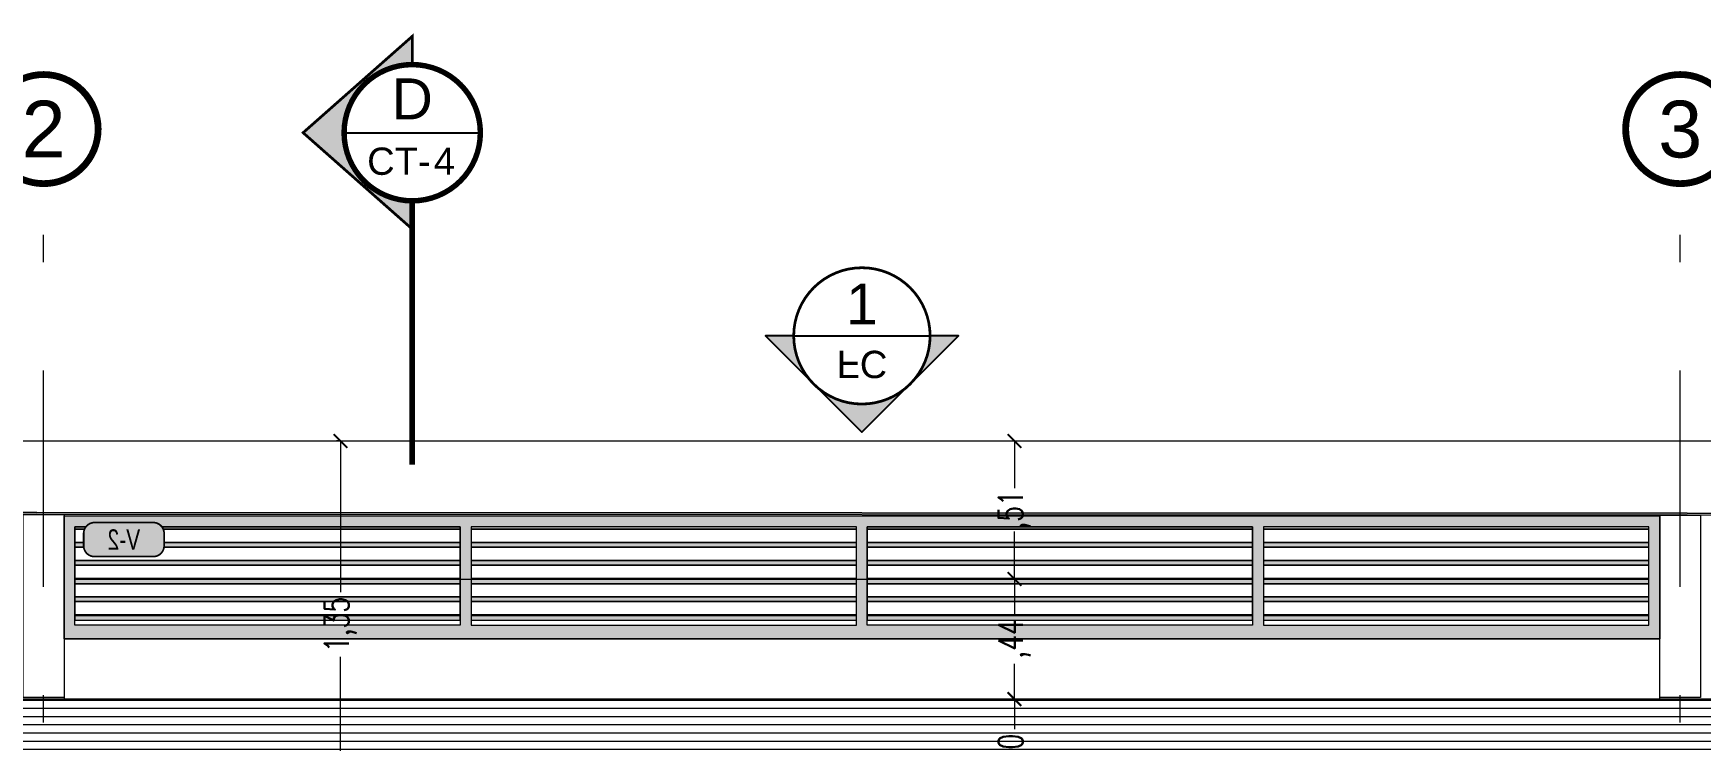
# Model space of a CAD drawing. Header units: millimetres. Extents: x 216 to 2687, y 57 to 1099.
# Drawn here: x 226.54 to 232.65, y 61.88 to 64.48 of the extents above; entities that cross this region are included whole.
import ezdxf
from ezdxf.enums import TextEntityAlignment as Align

# ---------------------------------------------------------------- set-up
doc = ezdxf.new("R2010")
doc.units = ezdxf.units.MM
doc.header["$LTSCALE"] = 0.5
doc.set_wipeout_variables(frame=1)
doc.header["$PDMODE"] = 35
doc.linetypes.add('CENTER', pattern=[50.8, 31.75, -6.35, 6.35, -6.35])
doc.linetypes.add('DASHDOT2', pattern=[12.7, 6.35, -3.175, 0, -3.175])
for name, color, linetype, lineweight in [('A-COTAS', 7, 'Continuous', 9), ('A-EJES', 7, 'DASHDOT2', 9), ('A-PLAN-2', 5, 'Continuous', 18), ('A-PLAN-3', 146, 'Continuous', 5), ('A-PLAN-ACHU1', 105, 'Continuous', 9), ('A-PLAN-ACHU3', 250, 'Continuous', 0), ('A-TEXT-EJES', 85, 'CENTER', 9), ('A-TEXT-VENT', 2, 'Continuous', 9), ('A-VENT', 1, 'Continuous', 15), ('A-WIPEOUT', 255, 'Continuous', 0)]:
    doc.layers.add(name, color=color, linetype=linetype, lineweight=lineweight)
doc.layers.add('A-TEXT-SIMB', color=195, linetype='Continuous')
doc.styles.add('Cotas', font='romans.shx', dxfattribs={"width": 0.75})
doc.styles.add('ING_50', font='swisscl.ttf', dxfattribs={"height": 0.08})
doc.styles.add('ROTULO', font='swissl.ttf')
doc.styles.add('swis Lt BT', font='swissl.ttf')
doc.dimstyles.new("1-25'", dxfattribs={"dimtxt": 0.075, "dimasz": 0.05, "dimexe": 0.015, "dimexo": 0, "dimgap": 0.02, "dimtad": 0, "dimzin": 4, "dimtxsty": 'Cotas', "dimblk": 'ARCHTICK', "dimcen": 0.09, "dimclrd": 142, "dimclre": 2, "dimclrt": 2, "dimadec": 0, "dimazin": 0, "dimtfac": 1, "dimtmove": 0, "dimatfit": 3, "dimfxl": 0.1, "dimlwd": 13, "dimlwe": 9, "dimarcsym": 2})

# ---------------------------------------------------------------- blocks, each defined once
blk = doc.blocks.new('INDICADOR EJES')
at = {"layer": 'A-TEXT-EJES', "const_width": 0.0005}
blk.add_lwpolyline([(0.004, 0.004, 1), (-0.004, 0.004, 1)], format="xyb", close=True, dxfattribs=at)
at = {"layer": 'A-TEXT-EJES', "style": 'swis Lt BT'}
blk.add_attdef('1', text='', height=0.005, dxfattribs=at).set_placement((0, 0.004), align=Align.MIDDLE_CENTER)
blk = doc.blocks.new('_ArchTick')
at = {"color": 0, "linetype": 'ByBlock', "const_width": 0.15}
blk.add_lwpolyline([(-0.5, -0.5), (0.5, 0.5)], dxfattribs=at)
blk = doc.blocks.new('*D205')
at = {"layer": 'A-COTAS', "color": 2, "linetype": 'DASHDOT2', "lineweight": 9, "transparency": 16777216}
for p, q in [((227.6611, 62.9816), (227.6461, 62.9816)), ((226.7228, 61.6354), (227.6761, 61.6354))]:
    blk.add_line(p, q, dxfattribs=at)
at = {"layer": 'A-COTAS', "color": 142, "linetype": 'Continuous', "lineweight": 13, "transparency": 16777216}
for p, q in [((227.6611, 62.9816), (227.6611, 62.4266)), ((227.6611, 61.6354), (227.6611, 62.1905))]:
    blk.add_line(p, q, dxfattribs=at)
at = {"layer": 'DEFPOINTS', "color": 0, "transparency": 16777216}
for p in [(227.6611, 62.9816), (227.6611, 62.9816), (226.7228, 61.6354)]:
    blk.add_point(p, dxfattribs=at)
at = {"layer": 'A-COTAS', "color": 142, "lineweight": 13, "transparency": 16777216, "xscale": 0.05, "yscale": 0.05, "zscale": 0.05}
for p, rotation in [((227.6611, 62.9816), 90), ((227.6611, 61.6354), 270)]:
    blk.add_blockref('_ArchTick', p, dxfattribs=dict(at, rotation=rotation))
at = {"layer": 'A-COTAS', "color": 2, "transparency": 16777216, "insert": (227.6611, 62.3085), "char_height": 0.09, "attachment_point": 5, "rotation": 90, "style": 'Cotas'}
blk.add_mtext('1,35', dxfattribs=at)
blk = doc.blocks.new('*D209')
at = {"layer": 'A-COTAS', "color": 2, "linetype": 'DASHDOT2', "lineweight": 9, "transparency": 16777216}
for p, q in [((230.1321, 62.0354), (230.1171, 62.0354)), ((230.1321, 61.6354), (230.1171, 61.6354))]:
    blk.add_line(p, q, dxfattribs=at)
at = {"layer": 'A-COTAS', "color": 142, "linetype": 'Continuous', "lineweight": 13, "transparency": 16777216}
for p, q in [((230.1321, 62.0354), (230.1321, 61.9245)), ((230.1321, 61.6354), (230.1321, 61.7463))]:
    blk.add_line(p, q, dxfattribs=at)
at = {"layer": 'DEFPOINTS', "color": 0, "transparency": 16777216}
for p in [(230.1321, 62.0354), (230.1321, 62.0354), (230.1321, 61.6354)]:
    blk.add_point(p, dxfattribs=at)
at = {"layer": 'A-COTAS', "color": 142, "lineweight": 13, "transparency": 16777216, "xscale": 0.05, "yscale": 0.05, "zscale": 0.05}
for p, rotation in [((230.1321, 62.0354), 90), ((230.1321, 61.6354), 270)]:
    blk.add_blockref('_ArchTick', p, dxfattribs=dict(at, rotation=rotation))
at = {"layer": 'A-COTAS', "color": 2, "transparency": 16777216, "insert": (230.1321, 61.8354), "char_height": 0.09, "attachment_point": 5, "rotation": 90, "style": 'Cotas'}
blk.add_mtext(',40', dxfattribs=at)
blk = doc.blocks.new('*D210')
at = {"layer": 'A-COTAS', "color": 2, "linetype": 'DASHDOT2', "lineweight": 9, "transparency": 16777216}
for p, q in [((230.1321, 62.4754), (230.1171, 62.4754)), ((230.1321, 62.0354), (230.1171, 62.0354))]:
    blk.add_line(p, q, dxfattribs=at)
at = {"layer": 'A-COTAS', "color": 142, "linetype": 'Continuous', "lineweight": 13, "transparency": 16777216}
for p, q in [((230.1321, 62.4754), (230.1321, 62.3461)), ((230.1321, 62.0354), (230.1321, 62.1647))]:
    blk.add_line(p, q, dxfattribs=at)
at = {"layer": 'DEFPOINTS', "color": 0, "transparency": 16777216}
for p in [(230.1321, 62.4754), (230.1321, 62.4754), (230.1321, 62.0354)]:
    blk.add_point(p, dxfattribs=at)
at = {"layer": 'A-COTAS', "color": 142, "lineweight": 13, "transparency": 16777216, "xscale": 0.05, "yscale": 0.05, "zscale": 0.05}
for p, rotation in [((230.1321, 62.4754), 90), ((230.1321, 62.0354), 270)]:
    blk.add_blockref('_ArchTick', p, dxfattribs=dict(at, rotation=rotation))
at = {"layer": 'A-COTAS', "color": 2, "transparency": 16777216, "insert": (230.1321, 62.2554), "char_height": 0.09, "attachment_point": 5, "rotation": 90, "style": 'Cotas'}
blk.add_mtext(',44', dxfattribs=at)
blk = doc.blocks.new('*D211')
at = {"layer": 'A-COTAS', "color": 2, "linetype": 'DASHDOT2', "lineweight": 9, "transparency": 16777216}
for p, q in [((230.1321, 62.9817), (230.1471, 62.9817)), ((230.1321, 62.4754), (230.1471, 62.4754))]:
    blk.add_line(p, q, dxfattribs=at)
at = {"layer": 'A-COTAS', "color": 142, "linetype": 'Continuous', "lineweight": 13, "transparency": 16777216}
for p, q in [((230.1321, 62.9817), (230.1321, 62.808)), ((230.1321, 62.4754), (230.1321, 62.6491))]:
    blk.add_line(p, q, dxfattribs=at)
at = {"layer": 'DEFPOINTS', "color": 0, "transparency": 16777216}
for p in [(230.1321, 62.9817), (230.1321, 62.9817), (230.1321, 62.4754)]:
    blk.add_point(p, dxfattribs=at)
at = {"layer": 'A-COTAS', "color": 142, "lineweight": 13, "transparency": 16777216, "xscale": 0.05, "yscale": 0.05, "zscale": 0.05}
for p, rotation in [((230.1321, 62.9817), 90), ((230.1321, 62.4754), 270)]:
    blk.add_blockref('_ArchTick', p, dxfattribs=dict(at, rotation=rotation))
at = {"layer": 'A-COTAS', "color": 2, "transparency": 16777216, "insert": (230.1321, 62.7285), "char_height": 0.09, "attachment_point": 5, "rotation": 90, "style": 'Cotas'}
blk.add_mtext(',51', dxfattribs=at)
blk = doc.blocks.new('*D229')
at = {"layer": 'A-COTAS', "color": 2, "linetype": 'DASHDOT2', "lineweight": 9, "transparency": 16777216}
for p, q in [((220.4978, 62.4754), (239.833, 62.4754)), ((239.5228, 62.0354), (239.833, 62.0354))]:
    blk.add_line(p, q, dxfattribs=at)
at = {"layer": 'A-COTAS', "color": 142, "linetype": 'Continuous', "lineweight": 13, "transparency": 16777216}
for p, q in [((239.818, 62.4754), (239.818, 62.3461)), ((239.818, 62.0354), (239.818, 62.1647))]:
    blk.add_line(p, q, dxfattribs=at)
at = {"layer": 'DEFPOINTS', "color": 0, "transparency": 16777216}
for p in [(220.4978, 62.4754), (239.818, 62.4754), (239.5228, 62.0354)]:
    blk.add_point(p, dxfattribs=at)
at = {"layer": 'A-COTAS', "color": 142, "lineweight": 13, "transparency": 16777216, "xscale": 0.05, "yscale": 0.05, "zscale": 0.05}
for p, rotation in [((239.818, 62.4754), 90), ((239.818, 62.0354), 270)]:
    blk.add_blockref('_ArchTick', p, dxfattribs=dict(at, rotation=rotation))
at = {"layer": 'A-COTAS', "color": 2, "transparency": 16777216, "insert": (239.818, 62.2554), "char_height": 0.09, "attachment_point": 5, "rotation": 90, "style": 'Cotas'}
blk.add_mtext(',44', dxfattribs=at)
blk = doc.blocks.new('*U25')
at = {"layer": 'A-TEXT-SIMB'}
h = blk.add_hatch(color=256, dxfattribs=at)
edge = h.paths.add_edge_path()
edge.add_line((0, -0.2498), (0, -0.3533))
edge.add_line((0, -0.3533), (-0.4, 0))
edge.add_line((-0.4, 0), (0, 0.3533))
edge.add_line((0, 0.3533), (0, 0.2498))
edge.add_arc((0, 0), 0.2498, 90, 270)
blk.add_line((-0.2498, 0), (0.2498, 0), dxfattribs=at)
for points, const_width in [([(0, -0.2498), (0, -0.3533), (-0.4, 0), (0, 0.3533), (0, 0.2498, 1)], 0.01), ([(0.2498, 0, -1), (-0.2498, 0, -1)], 0.02)]:
    blk.add_lwpolyline(points, format="xyb", close=True, dxfattribs=dict(at, const_width=const_width))
at = {"layer": 'A-TEXT-SIMB', "const_width": 0.02}
blk.add_lwpolyline([(0, -1.2174), (0, -0.2498)], dxfattribs=at)
at = {"layer": 'A-TEXT-SIMB', "color": 0, "style": 'ROTULO'}
blk.add_text('CT-', height=0.1, dxfattribs=at).set_placement((-0.0488, -0.1044), align=Align.MIDDLE_CENTER)
at = {"layer": 'A-TEXT-SIMB', "color": 0, "style": 'ROTULO', "flags": 8}
for tag, height, p in [('A', 0.15, (0, 0.1241)), ('1', 0.1, (0.1179, -0.1044))]:
    blk.add_attdef(tag, text='', height=height, dxfattribs=at).set_placement(p, align=Align.MIDDLE_CENTER)
blk = doc.blocks.new('*U18')
at = {"layer": 'A-TEXT-SIMB'}
h = blk.add_hatch(color=256, dxfattribs=at)
edge = h.paths.add_edge_path()
edge.add_line((-0.25, 0), (-0.3536, 0))
edge.add_line((-0.3536, 0), (0, 0.3536))
edge.add_line((0, 0.3536), (0.3536, 0))
edge.add_line((0.3536, 0), (0.25, 0))
edge.add_arc((0, 0), 0.25, 360, 540)
for q in [(-0.3536, 0), (0.25, 0)]:
    blk.add_line((-0.25, 0), q, dxfattribs=at)
blk.add_lwpolyline([(-0.25, 0), (-0.3536, 0), (0, 0.3536), (0.3536, 0), (0.25, 0, 1)], format="xyb", close=True, dxfattribs=at)
at = {"layer": 'A-TEXT-SIMB', "const_width": 0.01}
blk.add_lwpolyline([(0.25, 0, -0.999498), (-0.25, 0, -0.999498)], format="xyb", close=True, dxfattribs=at)
at = {"layer": 'A-TEXT-SIMB', "color": 0, "style": 'ROTULO'}
blk.add_text('FC', height=0.1, dxfattribs=at).set_placement((0.0001, 0.1046), align=Align.MIDDLE_CENTER)
at = {"layer": 'A-TEXT-SIMB', "color": 0, "style": 'ROTULO', "flags": 8}
blk.add_attdef('1', text='', height=0.15, dxfattribs=at).set_placement((0, -0.1157), align=Align.MIDDLE_CENTER)

msp = doc.modelspace()

# ---------------------------------------------------------------- hatches: boundary and pattern name
at = {"layer": 'A-PLAN-ACHU1', "transparency": 33554687}
h = msp.add_hatch(color=256, dxfattribs=at)
h.dxf.hatch_style = 1
h.set_gradient(color1=(91, 91, 91), color2=(214, 214, 214), rotation=90, tint=1, name='CYLINDER')
h.paths.add_polyline_path([(228.1003, 62.6672), (226.6878, 62.6672), (226.6878, 62.6576), (228.1003, 62.6576)])
h = msp.add_hatch(color=256, dxfattribs=at)
h.dxf.hatch_style = 1
h.set_gradient(color1=(91, 91, 91), color2=(214, 214, 214), rotation=90, tint=1, name='CYLINDER')
h.paths.add_polyline_path([(229.5527, 62.6672), (228.1403, 62.6672), (228.1403, 62.6576), (229.5527, 62.6576)])
h = msp.add_hatch(color=256, dxfattribs=at)
h.dxf.hatch_style = 1
h.set_gradient(color1=(91, 91, 91), color2=(214, 214, 214), rotation=90, tint=1, name='CYLINDER')
h.paths.add_polyline_path([(231.0052, 62.6672), (229.5927, 62.6672), (229.5927, 62.6576), (231.0052, 62.6576)])
h = msp.add_hatch(color=256, dxfattribs=at)
h.dxf.hatch_style = 1
h.set_gradient(color1=(91, 91, 91), color2=(214, 214, 214), rotation=90, tint=1, name='CYLINDER')
h.paths.add_polyline_path([(232.4577, 62.6672), (231.0452, 62.6672), (231.0452, 62.6576), (232.4577, 62.6576)])
h = msp.add_hatch(color=256, dxfattribs=at)
h.dxf.hatch_style = 1
h.set_gradient(color1=(91, 91, 91), color2=(214, 214, 214), rotation=90, tint=1, name='CYLINDER')
h.paths.add_polyline_path([(228.1003, 62.6088), (226.6878, 62.6088), (226.6878, 62.5916), (228.1003, 62.5916)])
h = msp.add_hatch(color=256, dxfattribs=at)
h.dxf.hatch_style = 1
h.set_gradient(color1=(91, 91, 91), color2=(214, 214, 214), rotation=90, tint=1, name='CYLINDER')
h.paths.add_polyline_path([(229.5527, 62.6088), (228.1403, 62.6088), (228.1403, 62.5916), (229.5527, 62.5916)])
h = msp.add_hatch(color=256, dxfattribs=at)
h.dxf.hatch_style = 1
h.set_gradient(color1=(91, 91, 91), color2=(214, 214, 214), rotation=90, tint=1, name='CYLINDER')
h.paths.add_polyline_path([(231.0052, 62.6088), (229.5927, 62.6088), (229.5927, 62.5916), (231.0052, 62.5916)])
h = msp.add_hatch(color=256, dxfattribs=at)
h.dxf.hatch_style = 1
h.set_gradient(color1=(91, 91, 91), color2=(214, 214, 214), rotation=90, tint=1, name='CYLINDER')
h.paths.add_polyline_path([(232.4577, 62.6088), (231.0452, 62.6088), (231.0452, 62.5916), (232.4577, 62.5916)])
h = msp.add_hatch(color=256, dxfattribs=at)
h.dxf.hatch_style = 1
h.set_gradient(color1=(91, 91, 91), color2=(214, 214, 214), rotation=90, tint=1, name='CYLINDER')
h.paths.add_polyline_path([(228.1003, 62.5429), (226.6878, 62.5429), (226.6878, 62.5257), (228.1003, 62.5257)])
h = msp.add_hatch(color=256, dxfattribs=at)
h.dxf.hatch_style = 1
h.set_gradient(color1=(91, 91, 91), color2=(214, 214, 214), rotation=90, tint=1, name='CYLINDER')
h.paths.add_polyline_path([(229.5527, 62.5429), (228.1403, 62.5429), (228.1403, 62.5257), (229.5527, 62.5257)])
h = msp.add_hatch(color=256, dxfattribs=at)
h.dxf.hatch_style = 1
h.set_gradient(color1=(91, 91, 91), color2=(214, 214, 214), rotation=90, tint=1, name='CYLINDER')
h.paths.add_polyline_path([(231.0052, 62.5429), (229.5927, 62.5429), (229.5927, 62.5257), (231.0052, 62.5257)])
h = msp.add_hatch(color=256, dxfattribs=at)
h.dxf.hatch_style = 1
h.set_gradient(color1=(91, 91, 91), color2=(214, 214, 214), rotation=90, tint=1, name='CYLINDER')
h.paths.add_polyline_path([(232.4577, 62.5429), (231.0452, 62.5429), (231.0452, 62.5257), (232.4577, 62.5257)])
h = msp.add_hatch(color=256, dxfattribs=at)
h.dxf.hatch_style = 1
h.set_gradient(color1=(91, 91, 91), color2=(214, 214, 214), rotation=90, tint=1, name='CYLINDER')
h.paths.add_polyline_path([(228.1003, 62.477), (226.6878, 62.477), (226.6878, 62.4754), (228.1003, 62.4754)])
h = msp.add_hatch(color=256, dxfattribs=at)
h.dxf.hatch_style = 1
h.set_gradient(color1=(91, 91, 91), color2=(214, 214, 214), rotation=90, tint=1, name='CYLINDER')
h.paths.add_polyline_path([(228.1003, 62.4754), (226.6878, 62.4754), (226.6878, 62.4583), (228.1003, 62.4583)])
h = msp.add_hatch(color=256, dxfattribs=at)
h.dxf.hatch_style = 1
h.set_gradient(color1=(91, 91, 91), color2=(214, 214, 214), rotation=90, tint=1, name='CYLINDER')
h.paths.add_polyline_path([(229.5527, 62.477), (228.1403, 62.477), (228.1403, 62.4754), (229.5527, 62.4754)])
h = msp.add_hatch(color=256, dxfattribs=at)
h.dxf.hatch_style = 1
h.set_gradient(color1=(91, 91, 91), color2=(214, 214, 214), rotation=90, tint=1, name='CYLINDER')
h.paths.add_polyline_path([(229.5527, 62.4754), (228.1403, 62.4754), (228.1403, 62.4583), (229.5527, 62.4583)])
h = msp.add_hatch(color=256, dxfattribs=at)
h.dxf.hatch_style = 1
h.set_gradient(color1=(91, 91, 91), color2=(214, 214, 214), rotation=90, tint=1, name='CYLINDER')
h.paths.add_polyline_path([(231.0052, 62.477), (229.5927, 62.477), (229.5927, 62.4754), (231.0052, 62.4754)])
h = msp.add_hatch(color=256, dxfattribs=at)
h.dxf.hatch_style = 1
h.set_gradient(color1=(91, 91, 91), color2=(214, 214, 214), rotation=90, tint=1, name='CYLINDER')
h.paths.add_polyline_path([(231.0052, 62.4754), (229.5927, 62.4754), (229.5927, 62.4583), (231.0052, 62.4583)])
h = msp.add_hatch(color=256, dxfattribs=at)
h.dxf.hatch_style = 1
h.set_gradient(color1=(91, 91, 91), color2=(214, 214, 214), rotation=90, tint=1, name='CYLINDER')
h.paths.add_polyline_path([(232.4577, 62.477), (231.0452, 62.477), (231.0452, 62.4754), (232.4577, 62.4754)])
h = msp.add_hatch(color=256, dxfattribs=at)
h.dxf.hatch_style = 1
h.set_gradient(color1=(91, 91, 91), color2=(214, 214, 214), rotation=90, tint=1, name='CYLINDER')
h.paths.add_polyline_path([(232.4577, 62.4754), (231.0452, 62.4754), (231.0452, 62.4583), (232.4577, 62.4583)])
h = msp.add_hatch(color=256, dxfattribs=at)
h.dxf.hatch_style = 1
h.set_gradient(color1=(91, 91, 91), color2=(214, 214, 214), rotation=90, tint=1, name='CYLINDER')
h.paths.add_polyline_path([(228.1003, 62.4095), (226.6878, 62.4095), (226.6878, 62.3924), (228.1003, 62.3924)])
h = msp.add_hatch(color=256, dxfattribs=at)
h.dxf.hatch_style = 1
h.set_gradient(color1=(91, 91, 91), color2=(214, 214, 214), rotation=90, tint=1, name='CYLINDER')
h.paths.add_polyline_path([(229.5527, 62.4095), (228.1403, 62.4095), (228.1403, 62.3924), (229.5527, 62.3924)])
h = msp.add_hatch(color=256, dxfattribs=at)
h.dxf.hatch_style = 1
h.set_gradient(color1=(91, 91, 91), color2=(214, 214, 214), rotation=90, tint=1, name='CYLINDER')
h.paths.add_polyline_path([(231.0052, 62.4095), (229.5927, 62.4095), (229.5927, 62.3924), (231.0052, 62.3924)])
h = msp.add_hatch(color=256, dxfattribs=at)
h.dxf.hatch_style = 1
h.set_gradient(color1=(91, 91, 91), color2=(214, 214, 214), rotation=90, tint=1, name='CYLINDER')
h.paths.add_polyline_path([(232.4577, 62.4095), (231.0452, 62.4095), (231.0452, 62.3924), (232.4577, 62.3924)])
h = msp.add_hatch(color=256, dxfattribs=at)
h.dxf.hatch_style = 1
h.set_gradient(color1=(91, 91, 91), color2=(214, 214, 214), rotation=90, tint=1, name='CYLINDER')
h.paths.add_polyline_path([(228.1003, 62.3436), (226.6878, 62.3436), (226.6878, 62.3421), (228.1003, 62.3421)])
h = msp.add_hatch(color=256, dxfattribs=at)
h.dxf.hatch_style = 1
h.set_gradient(color1=(91, 91, 91), color2=(214, 214, 214), rotation=90, tint=1, name='CYLINDER')
h.paths.add_polyline_path([(228.1003, 62.3421), (226.6878, 62.3421), (226.6878, 62.325), (228.1003, 62.325)])
h = msp.add_hatch(color=256, dxfattribs=at)
h.dxf.hatch_style = 1
h.set_gradient(color1=(91, 91, 91), color2=(214, 214, 214), rotation=90, tint=1, name='CYLINDER')
h.paths.add_polyline_path([(229.5527, 62.3436), (228.1403, 62.3436), (228.1403, 62.3421), (229.5527, 62.3421)])
h = msp.add_hatch(color=256, dxfattribs=at)
h.dxf.hatch_style = 1
h.set_gradient(color1=(91, 91, 91), color2=(214, 214, 214), rotation=90, tint=1, name='CYLINDER')
h.paths.add_polyline_path([(229.5527, 62.3421), (228.1403, 62.3421), (228.1403, 62.325), (229.5527, 62.325)])
h = msp.add_hatch(color=256, dxfattribs=at)
h.dxf.hatch_style = 1
h.set_gradient(color1=(91, 91, 91), color2=(214, 214, 214), rotation=90, tint=1, name='CYLINDER')
h.paths.add_polyline_path([(231.0052, 62.3436), (229.5927, 62.3436), (229.5927, 62.3421), (231.0052, 62.3421)])
h = msp.add_hatch(color=256, dxfattribs=at)
h.dxf.hatch_style = 1
h.set_gradient(color1=(91, 91, 91), color2=(214, 214, 214), rotation=90, tint=1, name='CYLINDER')
h.paths.add_polyline_path([(231.0052, 62.3421), (229.5927, 62.3421), (229.5927, 62.325), (231.0052, 62.325)])
h = msp.add_hatch(color=256, dxfattribs=at)
h.dxf.hatch_style = 1
h.set_gradient(color1=(91, 91, 91), color2=(214, 214, 214), rotation=90, tint=1, name='CYLINDER')
h.paths.add_polyline_path([(232.4577, 62.3436), (231.0452, 62.3436), (231.0452, 62.3421), (232.4577, 62.3421)])
h = msp.add_hatch(color=256, dxfattribs=at)
h.dxf.hatch_style = 1
h.set_gradient(color1=(91, 91, 91), color2=(214, 214, 214), rotation=90, tint=1, name='CYLINDER')
h.paths.add_polyline_path([(232.4577, 62.3421), (231.0452, 62.3421), (231.0452, 62.325), (232.4577, 62.325)])
at = {"layer": 'A-PLAN-ACHU3'}
h = msp.add_hatch(dxfattribs=at)
h.set_pattern_fill('_USER', color=256, scale=0.03, pattern_type=0)
h.set_pattern_definition([(0, (-2414.348867, -998.31859), (0, 0.03), [])])
h.paths.add_polyline_path([(219.6228, 61.6354), (239.5228, 61.6354), (239.5228, 62.0354), (219.6228, 62.0354)])

# ---------------------------------------------------------------- linework, layer by layer
at = {"layer": 'A-PLAN-2'}
msp.add_lwpolyline([(219.6228, 61.6354), (239.5228, 61.6354), (239.5228, 62.0354), (219.6228, 62.0354)], close=True, dxfattribs=at)
at = {"layer": 'A-PLAN-3'}
msp.add_lwpolyline([(232.4978, 62.0354), (232.4977, 62.2554), (226.6477, 62.2554), (226.6478, 62.0354)], close=True, dxfattribs=at)
at = {"layer": 'A-PLAN-ACHU1'}
for points in [[(228.1003, 62.6672), (226.6878, 62.6672), (226.6878, 62.6576), (228.1003, 62.6576)], [(228.1003, 62.6576), (226.6878, 62.6576), (226.6878, 62.6088), (228.1003, 62.6088)], [(229.5527, 62.6672), (228.1403, 62.6672), (228.1403, 62.6576), (229.5527, 62.6576)], [(229.5527, 62.6576), (228.1403, 62.6576), (228.1403, 62.6088), (229.5527, 62.6088)], [(231.0052, 62.6672), (229.5927, 62.6672), (229.5927, 62.6576), (231.0052, 62.6576)], [(231.0052, 62.6576), (229.5927, 62.6576), (229.5927, 62.6088), (231.0052, 62.6088)], [(232.4577, 62.6672), (231.0452, 62.6672), (231.0452, 62.6576), (232.4577, 62.6576)], [(232.4577, 62.6576), (231.0452, 62.6576), (231.0452, 62.6088), (232.4577, 62.6088)], [(228.1003, 62.6088), (226.6878, 62.6088), (226.6878, 62.5916), (228.1003, 62.5916)], [(229.5527, 62.6088), (228.1403, 62.6088), (228.1403, 62.5916), (229.5527, 62.5916)], [(231.0052, 62.6088), (229.5927, 62.6088), (229.5927, 62.5916), (231.0052, 62.5916)], [(232.4577, 62.6088), (231.0452, 62.6088), (231.0452, 62.5916), (232.4577, 62.5916)], [(228.1003, 62.5916), (226.6878, 62.5916), (226.6878, 62.5429), (228.1003, 62.5429)], [(228.1003, 62.5429), (226.6878, 62.5429), (226.6878, 62.5257), (228.1003, 62.5257)], [(229.5527, 62.5916), (228.1403, 62.5916), (228.1403, 62.5429), (229.5527, 62.5429)], [(229.5527, 62.5429), (228.1403, 62.5429), (228.1403, 62.5257), (229.5527, 62.5257)], [(231.0052, 62.5916), (229.5927, 62.5916), (229.5927, 62.5429), (231.0052, 62.5429)], [(231.0052, 62.5429), (229.5927, 62.5429), (229.5927, 62.5257), (231.0052, 62.5257)], [(232.4577, 62.5916), (231.0452, 62.5916), (231.0452, 62.5429), (232.4577, 62.5429)], [(232.4577, 62.5429), (231.0452, 62.5429), (231.0452, 62.5257), (232.4577, 62.5257)], [(228.1003, 62.5257), (226.6878, 62.5257), (226.6878, 62.477), (228.1003, 62.477)], [(228.1003, 62.477), (226.6878, 62.477), (226.6878, 62.4754), (228.1003, 62.4754)], [(228.1003, 62.4754), (226.6878, 62.4754), (226.6878, 62.4583), (228.1003, 62.4583)], [(229.5527, 62.5257), (228.1403, 62.5257), (228.1403, 62.477), (229.5527, 62.477)], [(229.5527, 62.477), (228.1403, 62.477), (228.1403, 62.4754), (229.5527, 62.4754)], [(229.5527, 62.4754), (228.1403, 62.4754), (228.1403, 62.4583), (229.5527, 62.4583)], [(231.0052, 62.5257), (229.5927, 62.5257), (229.5927, 62.477), (231.0052, 62.477)], [(231.0052, 62.477), (229.5927, 62.477), (229.5927, 62.4754), (231.0052, 62.4754)], [(231.0052, 62.4754), (229.5927, 62.4754), (229.5927, 62.4583), (231.0052, 62.4583)], [(232.4577, 62.5257), (231.0452, 62.5257), (231.0452, 62.477), (232.4577, 62.477)], [(232.4577, 62.477), (231.0452, 62.477), (231.0452, 62.4754), (232.4577, 62.4754)], [(232.4577, 62.4754), (231.0452, 62.4754), (231.0452, 62.4583), (232.4577, 62.4583)], [(228.1003, 62.4583), (226.6878, 62.4583), (226.6878, 62.4095), (228.1003, 62.4095)], [(228.1003, 62.4095), (226.6878, 62.4095), (226.6878, 62.3924), (228.1003, 62.3924)], [(229.5527, 62.4583), (228.1403, 62.4583), (228.1403, 62.4095), (229.5527, 62.4095)], [(229.5527, 62.4095), (228.1403, 62.4095), (228.1403, 62.3924), (229.5527, 62.3924)], [(231.0052, 62.4583), (229.5927, 62.4583), (229.5927, 62.4095), (231.0052, 62.4095)], [(231.0052, 62.4095), (229.5927, 62.4095), (229.5927, 62.3924), (231.0052, 62.3924)], [(232.4577, 62.4583), (231.0452, 62.4583), (231.0452, 62.4095), (232.4577, 62.4095)], [(232.4577, 62.4095), (231.0452, 62.4095), (231.0452, 62.3924), (232.4577, 62.3924)], [(228.1003, 62.3924), (226.6878, 62.3924), (226.6878, 62.3436), (228.1003, 62.3436)], [(229.5527, 62.3924), (228.1403, 62.3924), (228.1403, 62.3436), (229.5527, 62.3436)], [(231.0052, 62.3924), (229.5927, 62.3924), (229.5927, 62.3436), (231.0052, 62.3436)], [(232.4577, 62.3924), (231.0452, 62.3924), (231.0452, 62.3436), (232.4577, 62.3436)], [(228.1003, 62.3436), (226.6878, 62.3436), (226.6878, 62.3421), (228.1003, 62.3421)], [(228.1003, 62.3421), (226.6878, 62.3421), (226.6878, 62.325), (228.1003, 62.325)], [(229.5527, 62.3436), (228.1403, 62.3436), (228.1403, 62.3421), (229.5527, 62.3421)], [(229.5527, 62.3421), (228.1403, 62.3421), (228.1403, 62.325), (229.5527, 62.325)], [(231.0052, 62.3436), (229.5927, 62.3436), (229.5927, 62.3421), (231.0052, 62.3421)], [(231.0052, 62.3421), (229.5927, 62.3421), (229.5927, 62.325), (231.0052, 62.325)], [(232.4577, 62.3436), (231.0452, 62.3436), (231.0452, 62.3421), (232.4577, 62.3421)], [(232.4577, 62.3421), (231.0452, 62.3421), (231.0452, 62.325), (232.4577, 62.325)]]:
    msp.add_lwpolyline(points, close=True, dxfattribs=at)
at = {"layer": 'A-VENT'}
for points in [[(226.6878, 62.6672), (228.1003, 62.6672), (228.1003, 62.3064), (226.6878, 62.3064)], [(229.5527, 62.6672), (228.1403, 62.6672), (228.1403, 62.3064), (229.5527, 62.3064)], [(229.5927, 62.6672), (231.0052, 62.6672), (231.0052, 62.3064), (229.5927, 62.3064)], [(232.4577, 62.6672), (231.0452, 62.6672), (231.0452, 62.3064), (232.4577, 62.3064)]]:
    msp.add_lwpolyline(points, close=True, dxfattribs=at)

# ---------------------------------------------------------------- block references
at = {"layer": 'A-TEXT-EJES'}
ref = msp.add_blockref('INDICADOR EJES', (226.5728, 63.925), dxfattribs=dict(at, xscale=49.99999999999986, yscale=49.99999999999986, zscale=49.99999999999986, rotation=5.971324136223714e-05))
ref.add_attrib('1', '2', dxfattribs={"layer": '0', "color": 0, "height": 0.208, "rotation": 0.00006, "style": 'swis Lt BT'}).set_placement((226.5728, 64.125), align=Align.MIDDLE_CENTER)
ref = msp.add_blockref('INDICADOR EJES', (232.5728, 63.925), dxfattribs=dict(at, xscale=49.99999999999986, yscale=49.99999999999986, zscale=49.99999999999986, rotation=5.971324136223714e-05))
ref.add_attrib('1', '3', dxfattribs={"layer": '0', "color": 0, "height": 0.208, "rotation": 0.00006, "style": 'swis Lt BT'}).set_placement((232.5728, 64.125), align=Align.MIDDLE_CENTER)
at = {"layer": 'A-TEXT-SIMB', "color": 0}
ref = msp.add_blockref('*U18', (229.5728, 63.3668), dxfattribs=dict(at, xscale=-1, rotation=180))
ref.add_attrib('1', '1', dxfattribs={"color": 0, "height": 0.15, "style": 'ROTULO'}).set_placement((229.5728, 63.4838), align=Align.MIDDLE_CENTER)

# ---------------------------------------------------------------- dimensions: what is measured, and where the dimension line sits
at = {"layer": 'A-COTAS'}
for base, p1, p2, picture, middle in [((239.818, 62.4754), (239.5228, 62.0354), (220.4978, 62.4754), '*D229', (239.818, 62.2554)), ((230.1321, 62.4754), (230.1321, 62.0354), (230.1321, 62.4754), '*D210', (230.1321, 62.2554)), ((230.1321, 62.0354), (230.1321, 61.6354), (230.1321, 62.0354), '*D209', (230.1321, 61.8354))]:
    dim = msp.add_linear_dim(base=base, p1=p1, p2=p2, angle=90, dimstyle="1-25'", override={"dimtxt": 0.09}, dxfattribs=at)
    dim.commit()
    dim.dimension.update_dxf_attribs({"geometry": picture, "text_midpoint": middle})

# ---------------------------------------------------------------- wipeouts: each hides what was drawn before it
msp.add_wipeout([(220.4978, 62.9816), (238.6478, 62.9816), (238.6478, 62.7071), (220.4978, 62.7145)]).dxf.layer = 'A-WIPEOUT'

# ---------------------------------------------------------------- next in the draw order: hatches: boundary and pattern name
at = {"layer": 'A-PLAN-ACHU1', "transparency": 33554687}
h = msp.add_hatch(color=256, dxfattribs=at)
h.dxf.hatch_style = 1
h.set_gradient(color1=(91, 91, 91), color2=(132, 132, 132), rotation=90, tint=1, name='INVHEMISPHERICAL')
h.paths.add_polyline_path([(226.6478, 62.7072), (226.6478, 62.2564), (232.4977, 62.2564), (232.4977, 62.7072)])
h.paths.add_polyline_path([(228.1403, 62.6672), (228.1403, 62.3064), (229.5527, 62.3064), (229.5527, 62.6672)], flags=16)
h.paths.add_polyline_path([(229.5927, 62.6672), (231.0052, 62.6672), (231.0052, 62.3064), (229.5927, 62.3064)], flags=16)
h.paths.add_polyline_path([(228.1003, 62.3064), (226.6878, 62.3064), (226.6878, 62.6672), (228.1003, 62.6672)], flags=16)
h.paths.add_polyline_path([(231.0452, 62.6672), (232.4577, 62.6672), (232.4577, 62.3064), (231.0452, 62.3064)], flags=16)
at = {"layer": 'A-PLAN-ACHU3'}
h = msp.add_hatch(color=256, dxfattribs=at)
h.dxf.hatch_style = 1
h.set_gradient(color1=(132, 132, 132), color2=(91, 91, 91), tint=1, name='HEMISPHERICAL')
h.paths.add_polyline_path([(220.4978, 62.7219), (238.6478, 62.7145), (238.6478, 62.7071), (220.4978, 62.7145)])

# ---------------------------------------------------------------- next in the draw order: linework, layer by layer
at = {"layer": 'A-EJES', "ltscale": 0.25}
for p, q in [((226.5728, 57.384), (226.5728, 63.925)), ((232.5728, 57.384), (232.5728, 63.925))]:
    msp.add_line(p, q, dxfattribs=at)
at = {"layer": 'A-PLAN-2'}
msp.add_lwpolyline([(220.4978, 62.9816), (238.6478, 62.9816), (238.6478, 62.7145), (220.4978, 62.7219)], close=True, dxfattribs=at)
at = {"layer": 'A-PLAN-3'}
for points in [[(226.4978, 62.712), (226.6478, 62.712), (226.6478, 62.0406), (226.4978, 62.0406)], [(232.4977, 62.7096), (232.6477, 62.7096), (232.6477, 62.0406), (232.4977, 62.0406)]]:
    msp.add_lwpolyline(points, close=True, dxfattribs=at)
at = {"layer": 'A-PLAN-ACHU1'}
msp.add_lwpolyline([(220.4978, 62.7219), (238.6478, 62.7145), (238.6478, 62.7071), (220.4978, 62.7145)], close=True, dxfattribs=at)
at = {"layer": 'A-VENT'}
msp.add_lwpolyline([(226.6478, 62.7072), (232.4977, 62.7072), (232.4977, 62.2564), (226.6478, 62.2564)], close=True, dxfattribs=at)

# ---------------------------------------------------------------- next in the draw order: block references
at = {"layer": 'A-TEXT-SIMB', "color": 0}
ref = msp.add_blockref('*U25', (227.9242, 64.1117), dxfattribs=at)
ref.add_attrib('A', 'D', dxfattribs={"color": 0, "height": 0.15, "style": 'ROTULO'}).set_placement((227.9242, 64.2358), align=Align.MIDDLE_CENTER)
ref.add_attrib('1', '4', dxfattribs={"color": 0, "height": 0.1, "style": 'ROTULO'}).set_placement((228.0421, 64.0073), align=Align.MIDDLE_CENTER)

# ---------------------------------------------------------------- next in the draw order: dimensions: what is measured, and where the dimension line sits
at = {"layer": 'A-COTAS'}
for base, p1, p2, picture, middle in [((227.6611, 62.9816), (226.7228, 61.6354), (227.6611, 62.9816), '*D205', (227.6611, 62.3085)), ((230.1321, 62.9817), (230.1321, 62.4754), (230.1321, 62.9817), '*D211', (230.1321, 62.7285))]:
    dim = msp.add_linear_dim(base=base, p1=p1, p2=p2, angle=90, dimstyle="1-25'", override={"dimtxt": 0.09}, dxfattribs=at)
    dim.commit()
    dim.dimension.update_dxf_attribs({"geometry": picture, "text_midpoint": middle})

# ---------------------------------------------------------------- next in the draw order: wipeouts: each hides what was drawn before it
msp.add_wipeout([(226.9747, 62.6825), (226.7597, 62.6825), (226.7314, 62.6708), (226.7197, 62.6425), (226.7197, 62.5975), (226.7314, 62.5692), (226.7597, 62.5575), (226.9747, 62.5575), (227.0029, 62.5692), (227.0147, 62.5975), (227.0147, 62.6425), (227.0029, 62.6708)]).dxf.layer = 'A-WIPEOUT'

# ---------------------------------------------------------------- next in the draw order: hatches: boundary and pattern name
at = {"layer": 'A-PLAN-ACHU3'}
h = msp.add_hatch(color=254, dxfattribs=at)
edge = h.paths.add_edge_path()
edge.add_line((227.0147, 62.6425), (227.0147, 62.5975))
edge.add_arc((226.9747, 62.5975), 0.04, -90, 0, ccw=False)
edge.add_line((226.9747, 62.5575), (226.7597, 62.5575))
edge.add_arc((226.7597, 62.5975), 0.04, 180, 270, ccw=False)
edge.add_line((226.7197, 62.5975), (226.7197, 62.6425))
edge.add_arc((226.7597, 62.6425), 0.04, 90, 180, ccw=False)
edge.add_line((226.7597, 62.6825), (226.9747, 62.6825))
edge.add_arc((226.9747, 62.6425), 0.04, 0, 90, ccw=False)

# ---------------------------------------------------------------- next in the draw order: linework, layer by layer
at = {"layer": 'A-TEXT-VENT', "const_width": 0.00625}
msp.add_lwpolyline([(227.0147, 62.6425), (227.0147, 62.5975, -0.414214), (226.9747, 62.5575), (226.7597, 62.5575, -0.414214), (226.7197, 62.5975), (226.7197, 62.6425, -0.414214), (226.7597, 62.6825), (226.9747, 62.6825, -0.414214)], format="xyb", close=True, dxfattribs=at)

# ---------------------------------------------------------------- next in the draw order: texts
at = {"layer": 'A-TEXT-VENT', "color": 1, "style": 'ING_50', "text_generation_flag": 4}
msp.add_attdef('V-2', text='AA', height=0.075, rotation=180, dxfattribs=at).set_placement((226.8672, 62.62), align=Align.MIDDLE_CENTER)

doc.saveas('drawing.dxf')
